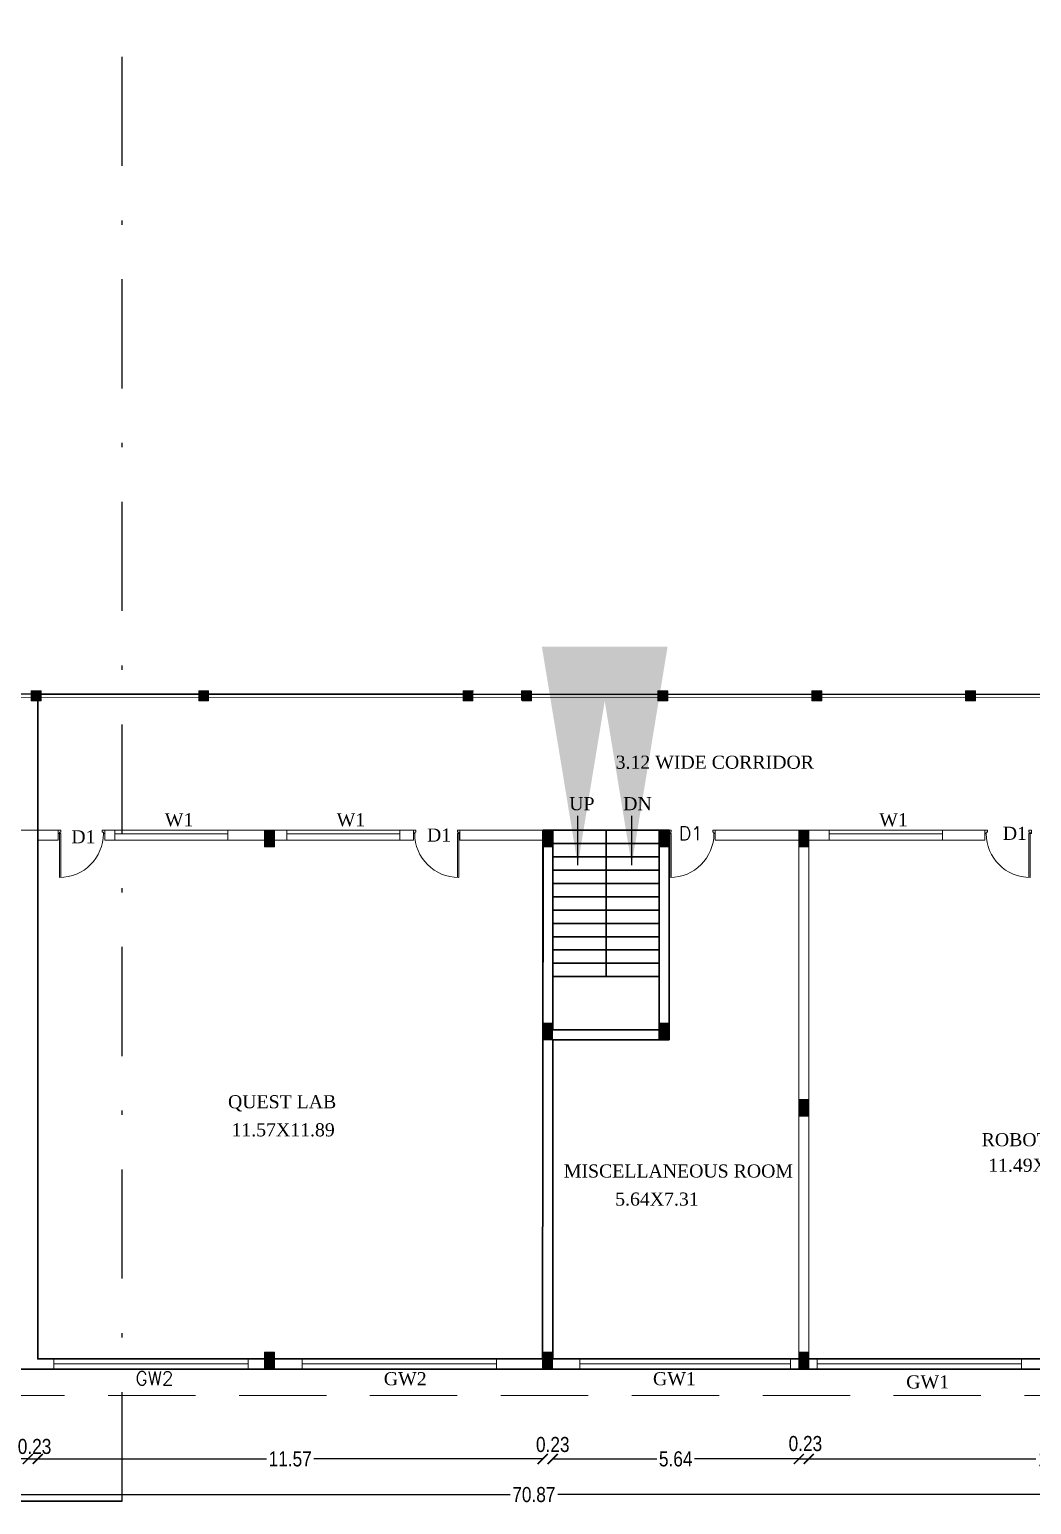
# Model space of a CAD drawing. Header units: metres. Extents: x 43 to 977, y 102 to 459.
# Drawn here: x 784.09 to 807.05, y 136.76 to 170.56 of the extents above; entities that cross this region are included whole.
import ezdxf

# ---------------------------------------------------------------- set-up
doc = ezdxf.new("R2010")
doc.units = ezdxf.units.M
doc.header["$MEASUREMENT"] = 0
doc.header["$PDMODE"] = 3
doc.linetypes.add('DASHDOT', pattern=[1, 0.5, -0.25, 0, -0.25])
doc.linetypes.add('HIDDEN', pattern=[0.375, 0.25, -0.125])
doc.layers.get('0').update_dxf_attribs({"lineweight": 0})
doc.layers.get('Defpoints').update_dxf_attribs({"lineweight": 0})
for name, color, linetype, lineweight in [('BLK_1_FLR_3_BLT_UP_AREA', 4, 'Continuous', 35), ('BLK_1_FLR_3_BLT_UP_AREA_DEDUCT', 4, 'Continuous', 35), ('BLK_1_FLR_3_CARPET_AREA', 10, 'Continuous', 35), ('Column', 1, 'Continuous', 0), ('DOOR', 1, 'Continuous', 0), ('fence', 15, 'Continuous', 0), ('hatch', 7, 'Continuous', 0), ('ILAND', 7, 'Continuous', 0), ('Layer3', 5, 'Continuous', 0), ('Staircase', 140, 'Continuous', 0), ('TEXT', 130, 'Continuous', 0), ('WALL', 7, 'Continuous', 0), ('WIN', 13, 'Continuous', 0)]:
    doc.layers.add(name, color=color, linetype=linetype, lineweight=lineweight)
doc.styles.add('ARIAL NARROW', font='')
doc.styles.get("Standard").update_dxf_attribs({"font": 'romans.shx'})
doc.styles.add('style2', font='romantic.ttf')
doc.styles.add('visa', font='swissc.ttf')
doc.styles.get('ARIAL NARROW').set_extended_font_data('Lydian BT')
doc.dimstyles.new('Copy of S-2', dxfattribs={"dimtxt": 10.5, "dimasz": 5, "dimexe": 2, "dimexo": 50, "dimgap": 5, "dimtad": 0, "dimtoh": 1, "dimdec": 1, "dimzin": 0, "dimdsep": 46, "dimlunit": 4, "dimtxsty": 'ARIAL NARROW', "dimcen": 0.09, "dimdle": 3, "dimse1": 1, "dimse2": 1, "dimclrd": 35, "dimclre": 35, "dimclrt": 5, "dimadec": 0, "dimazin": 0, "dimtfac": 1, "dimtdec": 1, "dimtofl": 0, "dimtmove": 0, "dimatfit": 3, "dimfxl": 0, "dimtolj": 1, "dimtzin": 0, "dimarcsym": 0})
doc.dimstyles.new('o3', dxfattribs={"dimscale": 0.23, "dimtxt": 0.9, "dimasz": 1, "dimexe": 5, "dimexo": 9, "dimgap": 0.23, "dimtad": 0, "dimzin": 3, "dimdsep": 46, "dimtxsty": 'visa', "dimblk": 'ARCHTICK', "dimcen": 0.09, "dimse1": 1, "dimse2": 1, "dimclrd": 7, "dimclre": 256, "dimclrt": 7, "dimadec": 0, "dimazin": 0, "dimtfac": 0.23, "dimtofl": 0, "dimtmove": 2, "dimatfit": 1, "dimldrblk": 'ARCHTICK', "dimfxl": 0, "dimtolj": 1, "dimtzin": 0, "dimarcsym": 0})

# ---------------------------------------------------------------- blocks, each defined once
blk = doc.blocks.new('reterte')
for p, q in [((81308.8, 63026.8), (81308.8, 63060.8)), ((81309.8, 63026.8), (81309.8, 63060.8)), ((81308.8, 63026.8), (81309.8, 63026.8))]:
    blk.add_line(p, q)
for points in [[(81307.8, 63026.8), (81308.8, 63026.8), (81308.8, 63025.8), (81309.8, 63025.8), (81309.8, 63024.3), (81307.8, 63024.3)], [(81343.8, 63026.8), (81342.8, 63026.8), (81342.8, 63025.8), (81341.8, 63025.8), (81341.8, 63024.3), (81343.8, 63024.3)]]:
    blk.add_lwpolyline(points, close=True)
blk.add_arc((81308.8, 63026.8), 34, 0, 90)
blk = doc.blocks.new('_ArchTick')
at = {"color": 0, "const_width": 0.15}
blk.add_lwpolyline([(-0.5, -0.5), (0.5, 0.5)], dxfattribs=at)
blk = doc.blocks.new('*D55')
at = {"layer": 'Defpoints', "color": 0, "lineweight": 30}
for p in [(784.047, 141.096), (773.806, 140.499), (784.047, 137.802)]:
    blk.add_point(p, dxfattribs=at)
at = {"layer": 'WALL', "color": 7, "lineweight": -2}
for p, q in [((773.806, 137.802), (778.387, 137.802)), ((784.047, 137.802), (779.466, 137.802))]:
    blk.add_line(p, q, dxfattribs=at)
at = {"layer": 'WALL', "color": 7, "lineweight": -2, "xscale": 0.23, "yscale": 0.23, "zscale": 0.23, "rotation": 180}
blk.add_blockref('_ArchTick', (773.806, 137.802), dxfattribs=at)
at = {"layer": 'WALL', "color": 7, "lineweight": -2, "xscale": 0.23, "yscale": 0.23, "zscale": 0.23}
blk.add_blockref('_ArchTick', (784.047, 137.802), dxfattribs=at)
at = {"layer": 'WALL', "color": 7, "insert": (778.926, 137.802), "char_height": 0.345, "attachment_point": 5, "style": 'visa'}
blk.add_mtext('\\A1;10.24', dxfattribs=at)
blk = doc.blocks.new('*D56')
at = {"layer": 'Defpoints', "color": 0, "lineweight": 30}
for p in [(784.047, 141.096), (784.275, 141.096), (784.275, 137.802)]:
    blk.add_point(p, dxfattribs=at)
at = {"layer": 'WALL', "color": 7, "lineweight": -2}
blk.add_line((784.047, 137.802), (784.275, 137.802), dxfattribs=at)
at = {"layer": 'WALL', "color": 7, "lineweight": -2, "xscale": 0.23, "yscale": 0.23, "zscale": 0.23, "rotation": 180}
blk.add_blockref('_ArchTick', (784.047, 137.802), dxfattribs=at)
at = {"layer": 'WALL', "color": 7, "lineweight": -2, "xscale": 0.23, "yscale": 0.23, "zscale": 0.23}
blk.add_blockref('_ArchTick', (784.275, 137.802), dxfattribs=at)
at = {"layer": 'WALL', "color": 7, "insert": (784.202, 138.087), "char_height": 0.345, "attachment_point": 5, "style": 'visa'}
blk.add_mtext('\\A1;0.23', dxfattribs=at)
blk = doc.blocks.new('*D57')
at = {"layer": 'Defpoints', "color": 0, "lineweight": 30}
for p in [(784.275, 141.096), (795.845, 140.782), (795.845, 137.802)]:
    blk.add_point(p, dxfattribs=at)
at = {"layer": 'WALL', "color": 7, "lineweight": -2}
for p, q in [((784.275, 137.802), (789.521, 137.802)), ((795.845, 137.802), (790.6, 137.802))]:
    blk.add_line(p, q, dxfattribs=at)
at = {"layer": 'WALL', "color": 7, "lineweight": -2, "xscale": 0.23, "yscale": 0.23, "zscale": 0.23, "rotation": 180}
blk.add_blockref('_ArchTick', (784.275, 137.802), dxfattribs=at)
at = {"layer": 'WALL', "color": 7, "lineweight": -2, "xscale": 0.23, "yscale": 0.23, "zscale": 0.23}
blk.add_blockref('_ArchTick', (795.845, 137.802), dxfattribs=at)
at = {"layer": 'WALL', "color": 7, "insert": (790.06, 137.802), "char_height": 0.345, "attachment_point": 5, "style": 'visa'}
blk.add_mtext('\\A1;11.57', dxfattribs=at)
blk = doc.blocks.new('*D58')
at = {"layer": 'Defpoints', "color": 0, "lineweight": 30}
for p in [(795.845, 140.782), (796.074, 140.782), (796.074, 137.802)]:
    blk.add_point(p, dxfattribs=at)
at = {"layer": 'WALL', "color": 7, "lineweight": -2}
for p, q in [((795.845, 137.802), (795.615, 137.802)), ((796.074, 137.802), (796.304, 137.802))]:
    blk.add_line(p, q, dxfattribs=at)
at = {"layer": 'WALL', "color": 7, "lineweight": -2, "xscale": 0.23, "yscale": 0.23, "zscale": 0.23}
blk.add_blockref('_ArchTick', (795.845, 137.802), dxfattribs=at)
at = {"layer": 'WALL', "color": 7, "lineweight": -2, "xscale": 0.23, "yscale": 0.23, "zscale": 0.23, "rotation": 180}
blk.add_blockref('_ArchTick', (796.074, 137.802), dxfattribs=at)
at = {"layer": 'WALL', "color": 7, "insert": (796.077, 138.132), "char_height": 0.345, "attachment_point": 5, "style": 'visa'}
blk.add_mtext('\\A1;0.23', dxfattribs=at)
blk = doc.blocks.new('*D59')
at = {"layer": 'Defpoints', "color": 0, "lineweight": 30}
for p in [(796.074, 140.782), (801.714, 140.782), (801.714, 137.802)]:
    blk.add_point(p, dxfattribs=at)
at = {"layer": 'WALL', "color": 7, "lineweight": -2}
for p, q in [((796.074, 137.802), (798.461, 137.802)), ((801.714, 137.802), (799.327, 137.802))]:
    blk.add_line(p, q, dxfattribs=at)
at = {"layer": 'WALL', "color": 7, "lineweight": -2, "xscale": 0.23, "yscale": 0.23, "zscale": 0.23, "rotation": 180}
blk.add_blockref('_ArchTick', (796.074, 137.802), dxfattribs=at)
at = {"layer": 'WALL', "color": 7, "lineweight": -2, "xscale": 0.23, "yscale": 0.23, "zscale": 0.23}
blk.add_blockref('_ArchTick', (801.714, 137.802), dxfattribs=at)
at = {"layer": 'WALL', "color": 7, "insert": (798.894, 137.802), "char_height": 0.345, "attachment_point": 5, "style": 'visa'}
blk.add_mtext('\\A1;5.64', dxfattribs=at)
blk = doc.blocks.new('*D60')
at = {"layer": 'Defpoints', "color": 0, "lineweight": 30}
for p in [(801.714, 140.782), (801.942, 140.782), (801.942, 137.802)]:
    blk.add_point(p, dxfattribs=at)
at = {"layer": 'WALL', "color": 7, "lineweight": -2}
blk.add_line((801.714, 137.802), (801.942, 137.802), dxfattribs=at)
at = {"layer": 'WALL', "color": 7, "lineweight": -2, "xscale": 0.23, "yscale": 0.23, "zscale": 0.23, "rotation": 180}
blk.add_blockref('_ArchTick', (801.714, 137.802), dxfattribs=at)
at = {"layer": 'WALL', "color": 7, "lineweight": -2, "xscale": 0.23, "yscale": 0.23, "zscale": 0.23}
blk.add_blockref('_ArchTick', (801.942, 137.802), dxfattribs=at)
at = {"layer": 'WALL', "color": 7, "insert": (801.866, 138.154), "char_height": 0.345, "attachment_point": 5, "style": 'visa'}
blk.add_mtext('\\A1;0.23', dxfattribs=at)
blk = doc.blocks.new('*D61')
at = {"layer": 'Defpoints', "color": 0, "lineweight": 30}
for p in [(801.942, 140.782), (813.437, 140.782), (813.437, 137.802)]:
    blk.add_point(p, dxfattribs=at)
at = {"layer": 'WALL', "color": 7, "lineweight": -2}
for p, q in [((801.942, 137.802), (807.15, 137.802)), ((813.437, 137.802), (808.229, 137.802))]:
    blk.add_line(p, q, dxfattribs=at)
at = {"layer": 'WALL', "color": 7, "lineweight": -2, "xscale": 0.23, "yscale": 0.23, "zscale": 0.23, "rotation": 180}
blk.add_blockref('_ArchTick', (801.942, 137.802), dxfattribs=at)
at = {"layer": 'WALL', "color": 7, "lineweight": -2, "xscale": 0.23, "yscale": 0.23, "zscale": 0.23}
blk.add_blockref('_ArchTick', (813.437, 137.802), dxfattribs=at)
at = {"layer": 'WALL', "color": 7, "insert": (807.69, 137.802), "char_height": 0.345, "attachment_point": 5, "style": 'visa'}
blk.add_mtext('\\A1;11.49', dxfattribs=at)
blk = doc.blocks.new('*D69')
at = {"layer": 'Defpoints', "color": 0, "lineweight": 30}
for p in [(760.209, 140.534), (831.079, 140.301), (831.079, 136.985)]:
    blk.add_point(p, dxfattribs=at)
at = {"layer": 'WALL', "color": 7, "lineweight": -2}
for p, q in [((760.209, 136.985), (795.098, 136.985)), ((831.079, 136.985), (796.191, 136.985))]:
    blk.add_line(p, q, dxfattribs=at)
at = {"layer": 'WALL', "color": 7, "lineweight": -2, "xscale": 0.23, "yscale": 0.23, "zscale": 0.23, "rotation": 180}
blk.add_blockref('_ArchTick', (760.209, 136.985), dxfattribs=at)
at = {"layer": 'WALL', "color": 7, "lineweight": -2, "xscale": 0.23, "yscale": 0.23, "zscale": 0.23}
blk.add_blockref('_ArchTick', (831.079, 136.985), dxfattribs=at)
at = {"layer": 'WALL', "color": 7, "insert": (795.644, 136.985), "char_height": 0.345, "attachment_point": 5, "style": 'visa'}
blk.add_mtext('\\A1;70.87', dxfattribs=at)

msp = doc.modelspace()

# ---------------------------------------------------------------- hatches: boundary and pattern name
h = msp.add_hatch()
h.set_pattern_fill('ANSI31', color=256, scale=0.025396, style=0)
h.set_pattern_definition([(45, (-4640.5924563, 1817.5688755), (-0.0022447263868, 0.0022447263868), [])])
h.paths.add_polyline_path([(798.73356, 152.20817), (798.50499, 152.20817), (798.50499, 151.82723), (798.73356, 151.82723)])
h = msp.add_hatch()
h.set_pattern_fill('ANSI31', color=256, scale=0.025396, style=0)
h.set_pattern_definition([(45, (-4640.5924563, 1813.1499402), (-0.0022447263868, 0.0022447263868), [])])
h.paths.add_polyline_path([(798.73356, 147.78923), (798.50499, 147.78923), (798.50499, 147.40829), (798.73356, 147.40829)])
at = {"layer": 'hatch'}
h = msp.add_hatch(dxfattribs=at)
h.set_pattern_fill('ANSI31', color=256, scale=0.025396, style=0)
h.set_pattern_definition([(45, (-4654.971769, 1820.7671927), (-0.0022447263868, 0.0022447263868), [])])
h.paths.add_polyline_path([(784.35425, 155.40649), (784.12568, 155.40649), (784.12568, 155.17792), (784.35425, 155.17792)])
h = msp.add_hatch(dxfattribs=at)
h.set_pattern_fill('ANSI31', color=256, scale=0.025396, style=0)
h.set_pattern_definition([(45, (-4651.1341973, 1820.7671927), (-0.0022447263868, 0.0022447263868), [])])
h.paths.add_polyline_path([(788.19182, 155.40649), (787.96325, 155.40649), (787.96325, 155.17792), (788.19182, 155.17792)])
h = msp.add_hatch(dxfattribs=at)
h.set_pattern_fill('ANSI31', color=256, scale=0.025396, style=0)
h.set_pattern_definition([(45, (-4645.076929, 1820.7671927), (-0.0022447263868, 0.0022447263868), [])])
h.paths.add_polyline_path([(794.24909, 155.40649), (794.02052, 155.40649), (794.02052, 155.17792), (794.24909, 155.17792)])
h = msp.add_hatch(dxfattribs=at)
h.set_pattern_fill('ANSI31', color=256, scale=0.025396, style=0)
h.set_pattern_definition([(45, (-4643.7353586, 1820.7671927), (-0.0022447263868, 0.0022447263868), [])])
h.paths.add_polyline_path([(795.59066, 155.40649), (795.36209, 155.40649), (795.36209, 155.17792), (795.59066, 155.17792)])
h = msp.add_hatch(dxfattribs=at)
h.set_pattern_fill('ANSI31', color=256, scale=0.025396, style=0)
h.set_pattern_definition([(45, (-4640.6116285, 1820.7671927), (-0.0022447263868, 0.0022447263868), [])])
h.paths.add_polyline_path([(798.71439, 155.40649), (798.48582, 155.40649), (798.48582, 155.17792), (798.71439, 155.17792)])
h = msp.add_hatch(dxfattribs=at)
h.set_pattern_fill('ANSI31', color=256, scale=0.025396, style=0)
h.set_pattern_definition([(45, (-4637.0866236, 1820.7671927), (-0.0022447263868, 0.0022447263868), [])])
h.paths.add_polyline_path([(802.23939, 155.40649), (802.01083, 155.40649), (802.01083, 155.17792), (802.23939, 155.17792)])
h = msp.add_hatch(dxfattribs=at)
h.set_pattern_fill('ANSI31', color=256, scale=0.025396, style=0)
h.set_pattern_definition([(45, (-4633.5616187, 1820.7671927), (-0.0022447263868, 0.0022447263868), [])])
h.paths.add_polyline_path([(805.7644, 155.40649), (805.53583, 155.40649), (805.53583, 155.17792), (805.7644, 155.17792)])
h = msp.add_hatch(dxfattribs=at)
h.set_pattern_fill('ANSI31', color=256, scale=0.025396, style=0)
h.set_pattern_definition([(45, (-4649.6267616, 1817.5688755), (-0.0022447263868, 0.0022447263868), [])])
h.paths.add_polyline_path([(789.69925, 152.20817), (789.47069, 152.20817), (789.47069, 151.82723), (789.69925, 151.82723)])
h = msp.add_hatch(dxfattribs=at)
h.set_pattern_fill('ANSI31', color=256, scale=0.025396, style=0)
h.set_pattern_definition([(45, (-4643.2523306, 1817.5688755), (-0.0022447263868, 0.0022447263868), [])])
h.paths.add_polyline_path([(796.07368, 152.20817), (795.84512, 152.20817), (795.84512, 151.82723), (796.07368, 151.82723)])
h = msp.add_hatch(dxfattribs=at)
h.set_pattern_fill('ANSI31', color=256, scale=0.025396, style=0)
h.set_pattern_definition([(45, (-4637.3837555, 1817.5688755), (-0.0022447263868, 0.0022447263868), [])])
h.paths.add_polyline_path([(801.94226, 152.20817), (801.71369, 152.20817), (801.71369, 151.82723), (801.94226, 151.82723)])
h = msp.add_hatch(dxfattribs=at)
h.set_pattern_fill('ANSI31', color=256, scale=0.025396, style=0)
h.set_pattern_definition([(45, (-4643.2523306, 1813.1499402), (-0.0022447263868, 0.0022447263868), [])])
h.paths.add_polyline_path([(796.07368, 147.78923), (795.84512, 147.78923), (795.84512, 147.40829), (796.07368, 147.40829)])
h = msp.add_hatch(dxfattribs=at)
h.set_pattern_fill('ANSI31', color=256, scale=0.025396, style=0)
h.set_pattern_definition([(45, (-4637.3837555, 1811.3976038), (-0.0022447263868, 0.0022447263868), [])])
h.paths.add_polyline_path([(801.94226, 146.0369), (801.71369, 146.0369), (801.71369, 145.65595), (801.94226, 145.65595)])
h = msp.add_hatch(dxfattribs=at)
h.set_pattern_fill('ANSI31', color=256, scale=0.025396, style=0)
h.set_pattern_definition([(45, (-4649.6267616, 1805.6072747), (-0.0022447263868, 0.0022447263868), [])])
h.paths.add_polyline_path([(789.69925, 140.24657), (789.47069, 140.24657), (789.47069, 139.86563), (789.69925, 139.86563)])
h = msp.add_hatch(dxfattribs=at)
h.set_pattern_fill('ANSI31', color=256, scale=0.025396, style=0)
h.set_pattern_definition([(45, (-4643.2523306, 1805.6072747), (-0.0022447263868, 0.0022447263868), [])])
h.paths.add_polyline_path([(796.07368, 140.24657), (795.84512, 140.24657), (795.84512, 139.86563), (796.07368, 139.86563)])
h = msp.add_hatch(dxfattribs=at)
h.set_pattern_fill('ANSI31', color=256, scale=0.025396, style=0)
h.set_pattern_definition([(45, (-4637.3837555, 1805.6072747), (-0.0022447263868, 0.0022447263868), [])])
h.paths.add_polyline_path([(801.94226, 140.24657), (801.71369, 140.24657), (801.71369, 139.86563), (801.94226, 139.86563)])

# ---------------------------------------------------------------- linework, layer by layer
for p, q in [((798.50499, 152.20817), (796.07368, 152.20817)), ((796.07368, 152.20817), (796.07368, 147.63686)), ((797.28934, 148.85587), (797.28934, 152.20817)), ((798.73356, 152.20817), (798.50499, 152.20817)), ((798.50499, 147.63686), (798.50499, 152.20817)), ((798.50499, 152.20817), (798.73356, 152.20817)), ((798.73356, 151.9796), (798.73356, 152.20817)), ((798.73356, 151.9796), (798.73356, 152.20817)), ((798.73356, 147.40829), (798.73356, 152.20817)), ((798.74209, 151.9796), (798.74209, 152.20817)), ((798.50499, 151.90342), (796.07368, 151.90342)), ((798.73356, 151.9796), (798.73356, 151.9796)), ((798.50499, 151.59866), (796.07368, 151.59866)), ((798.50499, 151.29391), (796.07368, 151.29391)), ((798.50499, 150.98915), (796.07368, 150.98915)), ((798.50499, 150.6844), (796.07368, 150.6844)), ((798.50499, 150.37964), (796.07368, 150.37964)), ((798.50499, 150.07489), (796.07368, 150.07489)), ((798.50499, 149.77014), (796.07368, 149.77014)), ((798.50499, 149.46538), (796.07368, 149.46538)), ((798.50499, 149.16063), (796.07368, 149.16063)), ((798.50499, 148.85587), (796.07368, 148.85587)), ((796.07368, 147.63686), (798.50499, 147.63686))]:
    msp.add_line(p, q)
at = {"lineweight": 35, "ltscale": 20}
for p, q in [((796.08222, 152.20817), (797.29787, 152.20817)), ((797.29787, 152.20817), (798.51353, 152.20817)), ((796.08222, 151.90342), (797.29787, 151.90342)), ((797.29787, 151.90342), (798.51353, 151.90342)), ((796.08222, 151.59866), (797.29787, 151.59866)), ((797.29787, 151.59866), (798.51353, 151.59866)), ((796.08222, 151.29391), (797.29787, 151.29391)), ((797.29787, 151.29391), (798.51353, 151.29391)), ((796.08222, 150.98915), (797.29787, 150.98915)), ((797.29787, 150.98915), (798.51353, 150.98915)), ((796.08222, 150.6844), (797.29787, 150.6844)), ((797.29787, 150.6844), (798.51353, 150.6844)), ((796.08222, 150.37964), (797.29787, 150.37964)), ((796.08222, 150.07489), (797.29787, 150.07489)), ((797.29787, 150.37964), (798.51353, 150.37964)), ((797.29787, 150.07489), (798.51353, 150.07489)), ((796.08222, 149.77014), (797.29787, 149.77014)), ((797.29787, 149.77014), (798.51353, 149.77014)), ((796.08222, 149.46538), (797.29787, 149.46538)), ((797.29787, 149.46538), (798.51353, 149.46538)), ((796.08222, 149.16063), (797.29787, 149.16063)), ((797.29787, 149.16063), (798.51353, 149.16063)), ((796.08222, 148.85587), (797.29787, 148.85587)), ((797.29787, 148.85587), (798.51353, 148.85587))]:
    msp.add_line(p, q, dxfattribs=at)
for points in [[(796.08222, 152.20817), (798.51353, 152.20817), (798.51353, 147.63686), (796.08222, 147.63686)], [(796.08222, 152.20817), (797.29787, 152.20817), (797.29787, 148.85587), (796.08222, 148.85587)], [(797.29787, 148.85587), (798.51353, 148.85587), (798.51353, 152.20817), (797.29787, 152.20817)], [(798.51353, 148.85587), (796.08222, 148.85587), (796.08222, 147.63686), (798.51353, 147.63686)]]:
    msp.add_lwpolyline(points, close=True, dxfattribs=at)
for points in [[(798.50499, 152.20817), (798.73356, 152.20817), (798.73356, 151.82723), (798.50499, 151.82723)], [(798.50499, 147.78923), (798.73356, 147.78923), (798.73356, 147.40829), (798.50499, 147.40829)]]:
    msp.add_lwpolyline(points, close=True)
at = {"layer": 'BLK_1_FLR_3_BLT_UP_AREA', "color": 26, "lineweight": 35}
msp.add_lwpolyline([(827.72315, 192.00623), (828.04232, 191.04238), (828.34945, 190.07463), (828.64451, 189.10312), (828.92743, 188.12802), (829.19819, 187.14946), (829.45673, 186.16761), (829.70302, 185.18261), (829.93701, 184.19462), (830.15868, 183.2038), (830.36799, 182.21028), (830.74939, 180.21582), (830.92143, 179.21518), (830.98658, 178.81537), (831.08098, 178.21247), (831.08261, 139.86355), (760.21154, 139.86355)], dxfattribs=at)
at = {"layer": 'BLK_1_FLR_3_BLT_UP_AREA_DEDUCT', "color": 26, "lineweight": 35}
msp.add_lwpolyline([(771.45755, 155.3319), (816.65703, 155.31904)], dxfattribs=at)
at = {"layer": 'BLK_1_FLR_3_CARPET_AREA', "color": 15, "lineweight": 35, "ltscale": 20}
msp.add_lwpolyline([(813.7445, 140.09669), (796.08222, 140.09419), (796.08222, 147.40829), (798.74209, 147.40829), (798.74209, 152.20817), (798.51353, 152.20817), (798.51353, 147.63686), (796.08222, 147.63686), (796.08222, 152.20817), (795.85365, 152.20817), (795.84345, 140.09669), (788.45481, 140.09419), (784.27373, 140.09419), (784.27461, 155.32825), (784.27461, 155.32825), (816.65685, 155.31904)], dxfattribs=at)
at = {"layer": 'Column'}
for points in [[(784.12568, 155.40649), (784.35425, 155.40649), (784.35425, 155.17792), (784.12568, 155.17792)], [(787.96325, 155.40649), (788.19182, 155.40649), (788.19182, 155.17792), (787.96325, 155.17792)], [(794.02052, 155.40649), (794.24909, 155.40649), (794.24909, 155.17792), (794.02052, 155.17792)], [(798.48582, 155.40649), (798.71439, 155.40649), (798.71439, 155.17792), (798.48582, 155.17792)], [(802.01083, 155.40649), (802.23939, 155.40649), (802.23939, 155.17792), (802.01083, 155.17792)], [(805.53583, 155.40649), (805.7644, 155.40649), (805.7644, 155.17792), (805.53583, 155.17792)], [(789.47069, 152.20817), (789.69925, 152.20817), (789.69925, 151.82723), (789.47069, 151.82723)], [(795.84512, 152.20817), (796.07368, 152.20817), (796.07368, 151.82723), (795.84512, 151.82723)], [(801.71369, 152.20817), (801.94226, 152.20817), (801.94226, 151.82723), (801.71369, 151.82723)], [(795.84512, 147.78923), (796.07368, 147.78923), (796.07368, 147.40829), (795.84512, 147.40829)], [(801.71369, 146.0369), (801.94226, 146.0369), (801.94226, 145.65595), (801.71369, 145.65595)], [(789.47069, 140.24657), (789.69925, 140.24657), (789.69925, 139.86563), (789.47069, 139.86563)], [(795.84512, 140.24657), (796.07368, 140.24657), (796.07368, 139.86563), (795.84512, 139.86563)], [(801.71369, 140.24657), (801.94226, 140.24657), (801.94226, 139.86563), (801.71369, 139.86563)]]:
    msp.add_lwpolyline(points, close=True, dxfattribs=at)
at = {"layer": 'fence', "linetype": 'HIDDEN', "ltscale": 8}
msp.add_line((826.88851, 139.25612), (760.20944, 139.25612), dxfattribs=at)
at = {"layer": 'ILAND', "color": 5, "ltscale": 45}
msp.add_lwpolyline([(798.73356, 147.40829), (795.84512, 147.40829), (795.84512, 152.20817), (798.73356, 152.20817)], close=True, dxfattribs=at)
at = {"layer": 'Layer3', "linetype": 'DASHDOT', "lineweight": -3, "ltscale": 5}
msp.add_line((786.20978, 136.83455), (786.20978, 260.9436), dxfattribs=at)
at = {"layer": 'Layer3', "linetype": 'DASHDOT', "lineweight": 30, "ltscale": 100}
msp.add_line((783.19858, 136.83455), (786.20978, 136.83455), dxfattribs=at)
at = {"layer": 'Staircase'}
msp.add_line((794.74481, 139.86563), (795.84512, 139.86563), dxfattribs=at)
msp.add_line((794.74481, 139.86563), (795.84512, 139.86563), dxfattribs=at)
msp.add_line((794.74481, 139.86563), (795.84512, 139.86563), dxfattribs=at)
at = {"layer": 'WALL'}
for p, q in [((816.65717, 155.24285), (771.39188, 155.25573)), ((794.25785, 155.40649), (794.02928, 155.40649)), ((783.57202, 152.20817), (784.7426, 152.20817)), ((784.7426, 151.9796), (784.7426, 152.20817)), ((785.80923, 152.20817), (792.88464, 152.20817)), ((785.80923, 151.9796), (785.80923, 152.20817)), ((786.04301, 151.9796), (786.04301, 152.20817)), ((788.63342, 151.9796), (788.63342, 152.20817)), ((789.98188, 151.9796), (789.98188, 152.20817)), ((792.57229, 151.9796), (792.57229, 152.20817)), ((792.88464, 151.9796), (792.88464, 152.20817)), ((793.95128, 152.20817), (794.74481, 152.20817)), ((793.95128, 151.9796), (793.95128, 152.20817)), ((795.84512, 152.20817), (794.74481, 152.20817)), ((795.84512, 139.86563), (795.84512, 152.20817)), ((795.84512, 152.20817), (795.84512, 147.40829)), ((796.07368, 152.20817), (795.84512, 152.20817)), ((799.8002, 151.9796), (799.8002, 152.20817)), ((805.98076, 152.20817), (799.8002, 152.20817)), ((802.41404, 151.9796), (802.41404, 152.20817)), ((805.00445, 151.9796), (805.00445, 152.20817)), ((805.98076, 151.9796), (805.98076, 152.20817)), ((784.2754, 140.09419), (784.2754, 151.9796)), ((784.2754, 151.9796), (784.7426, 151.9796)), ((785.80923, 151.9796), (792.88464, 151.9796)), ((793.95128, 151.9796), (795.84512, 151.9796)), ((796.07368, 140.09419), (796.07368, 151.9796)), ((805.98076, 151.9796), (799.8002, 151.9796)), ((801.71369, 140.24657), (801.71369, 151.82723)), ((801.94226, 151.82723), (801.94226, 140.24657)), ((795.84512, 147.40829), (798.73356, 147.40829)), ((795.84512, 140.09419), (784.2754, 140.09419)), ((784.6405, 140.09419), (784.6405, 139.86563)), ((789.10026, 140.09419), (789.10026, 139.86563)), ((790.33173, 140.09419), (790.33173, 139.86563)), ((794.79148, 140.09419), (794.79148, 139.86563)), ((796.69589, 140.09419), (796.07368, 140.09419)), ((796.69589, 139.86563), (796.69589, 140.09419)), ((802.13273, 140.09419), (801.52322, 140.09419)), ((801.52322, 140.09419), (801.52322, 139.86563)), ((802.13273, 140.09419), (802.13273, 139.86563)), ((807.42835, 140.09419), (806.81884, 140.09419)), ((806.81884, 139.86563), (806.81884, 140.09419)), ((789.85863, 139.86563), (774.4155, 139.86563)), ((789.85863, 139.86563), (795.84512, 139.86563)), ((796.69589, 139.86563), (795.84512, 139.86563)), ((802.13273, 139.86563), (801.52322, 139.86563)), ((808.26642, 139.86563), (806.81884, 139.86563))]:
    msp.add_line(p, q, dxfattribs=at)
at = {"layer": 'WALL', "color": 7}
msp.add_lwpolyline([(802.15552, 204.17968), (802.15552, 209.22555), (805.40677, 209.22557, -0.20084578), (819.49086, 155.3303), (819.49086, 155.3303), (819.49086, 155.3303), (816.65703, 155.31904), (771.45755, 155.3319, -0.20299324), (785.38563, 209.22557), (788.43825, 209.22557), (788.43825, 204.19789), (802.15552, 204.17968), (802.15552, 209.22555), (805.40677, 209.22557)], format="xyb", dxfattribs=at)
at = {"layer": 'WALL'}
for centre, radius, start, end in [((842.0603, 165.83217), 71.45549, 142.5300753, 188.5118777), ((748.06958, 165.45414), 72.21141, 351.8798918, 37.3881641)]:
    msp.add_arc(centre, radius, start, end, dxfattribs=at)
at = {"layer": 'WIN', "color": 7}
for p, q in [((786.04301, 152.20817), (788.63342, 152.20817)), ((789.98188, 152.20817), (792.57229, 152.20817)), ((802.41404, 152.20817), (805.00445, 152.20817)), ((788.63342, 151.9796), (786.04301, 151.9796)), ((792.57229, 151.9796), (789.98188, 151.9796)), ((805.00445, 151.9796), (802.41404, 151.9796)), ((784.6405, 140.09419), (789.10026, 140.09419)), ((790.33173, 140.09419), (794.79148, 140.09419)), ((796.69589, 140.09419), (801.52322, 140.09419)), ((806.81884, 140.09419), (802.13273, 140.09419)), ((789.10026, 139.86563), (784.6405, 139.86563)), ((794.79148, 139.86563), (790.33173, 139.86563)), ((801.52322, 139.86563), (796.69589, 139.86563)), ((802.13273, 139.86563), (806.81884, 139.86563))]:
    msp.add_line(p, q, dxfattribs=at)
at = {"layer": 'WIN', "const_width": 0.0254}
for points in [[(786.04301, 152.1273), (788.63342, 152.1273)], [(789.98188, 152.1273), (792.57229, 152.1273)], [(802.41404, 152.1273), (805.00445, 152.1273)], [(784.6405, 139.97991), (789.10026, 139.97991)], [(790.33173, 139.97991), (794.79148, 139.97991)], [(796.69589, 139.97991), (801.52322, 139.97991)], [(806.81884, 139.97991), (802.13273, 139.97991)]]:
    msp.add_lwpolyline(points, dxfattribs=at)

# ---------------------------------------------------------------- block references
at = {"layer": 'DOOR', "yscale": 0.0296529160508135, "rotation": 180}
for p, xscale, zscale in [((-1626.27031, 2021.06256), -0.0296529160508135, 0.0296529160506663), ((3204.96419, 2021.06256), 0.0296529160508135, 0.0296529160508135), ((-1612.28021, 2021.06256), -0.0296529160508135, 0.0296529160506663), ((3218.06031, 2021.06256), 0.0296529160508135, 0.0296529160508135)]:
    msp.add_blockref('reterte', p, dxfattribs=dict(at, xscale=xscale, zscale=zscale))

# ---------------------------------------------------------------- texts
at = {"layer": 'TEXT', "color": 4, "style": 'style2'}
for s, p in [('UP', (796.45418, 152.6686)), ('DN', (797.68943, 152.6686)), ('W1', (787.18673, 152.29931)), ('W1', (791.1256, 152.29931)), ('W1', (803.55776, 152.29931)), ('D1', (785.04453, 151.90884)), ('D1', (793.19417, 151.94923)), ('D1', (806.39004, 151.9896)), ('QUEST LAB', (788.63493, 145.83775)), ('11.57X11.89', (788.71435, 145.19484)), ('ROBOTIC LAB', (805.9055, 144.9688)), ('11.49X11.89', (806.05409, 144.38476)), ('MISCELLANEOUS ROOM', (796.33228, 144.25105)), ('5.64X7.31', (797.50729, 143.60814)), ('GW2', (792.20522, 139.49154)), ('GW1', (798.37324, 139.49154)), ('GW1', (804.17678, 139.41839))]:
    msp.add_text(s, height=0.3, dxfattribs=at).set_placement(p)
at = {"layer": 'TEXT', "color": 4, "insert": (797.51782, 153.91877), "char_height": 0.3, "width": 18.8646, "attachment_point": 1, "style": 'style2'}
msp.add_mtext('3.12 WIDE CORRIDOR', dxfattribs=at)
at = {"layer": 'WALL'}
for s, p in [('D1', (798.96615, 151.97919)), ('GW2', (786.51399, 139.49154))]:
    msp.add_text(s, height=0.313036, dxfattribs=at).set_placement(p)

# ---------------------------------------------------------------- dimensions: what is measured, and where the dimension line sits
for base, p1, p2, picture, middle in [((784.04684, 137.80231), (773.80599, 140.4987), (784.04684, 141.09602), '*D55', (778.92641, 137.80231)), ((795.84512, 137.80231), (784.2754, 141.09602), (795.84512, 140.78152), '*D57', (790.06026, 137.80231)), ((801.71369, 137.80231), (796.07368, 140.78152), (801.71369, 140.78152), '*D59', (798.89369, 137.80231)), ((813.43724, 137.80231), (801.94226, 140.78152), (813.43724, 140.78152), '*D61', (807.68975, 137.80231)), ((831.07888, 136.98542), (760.20944, 140.53413), (831.07888, 140.30137), '*D69', (795.64416, 136.98542))]:
    dim = msp.add_linear_dim(base=base, p1=p1, p2=p2, dimstyle='o3', override={"dimtxt": 1.5, "dimpost": '\\X'}, dxfattribs=at)
    dim.commit()
    dim.dimension.update_dxf_attribs({"geometry": picture, "text_midpoint": middle})
for base, p1, p2, picture, middle in [((784.2754, 137.80231), (784.04684, 141.09602), (784.2754, 141.09602), '*D56', (784.20191, 138.08659)), ((796.07368, 137.80231), (795.84512, 140.78152), (796.07368, 140.78152), '*D58', (796.07673, 138.13198)), ((801.94226, 137.80231), (801.71369, 140.78152), (801.94226, 140.78152), '*D60', (801.86615, 138.15371))]:
    dim = msp.add_linear_dim(base=base, p1=p1, p2=p2, dimstyle='o3', override={"dimtxt": 1.5, "dimpost": '\\X'}, dxfattribs=at)
    dim.commit()
    dim.dimension.update_dxf_attribs({"geometry": picture, "text_midpoint": middle, "dimtype": 160})

# ---------------------------------------------------------------- leaders
at = {"layer": 'ILAND', "color": 5, "ltscale": 45}
for points in [[(796.65022, 151.41265), (796.65022, 152.53667)], [(797.88547, 151.41265), (797.88547, 152.53667)]]:
    msp.add_leader(points, dimstyle='Copy of S-2', override={"dimgap": 5, "dimtad": 0, "dimfxl": 4, "dimfxlon": 1}, dxfattribs=at)

doc.saveas('drawing.dxf')
